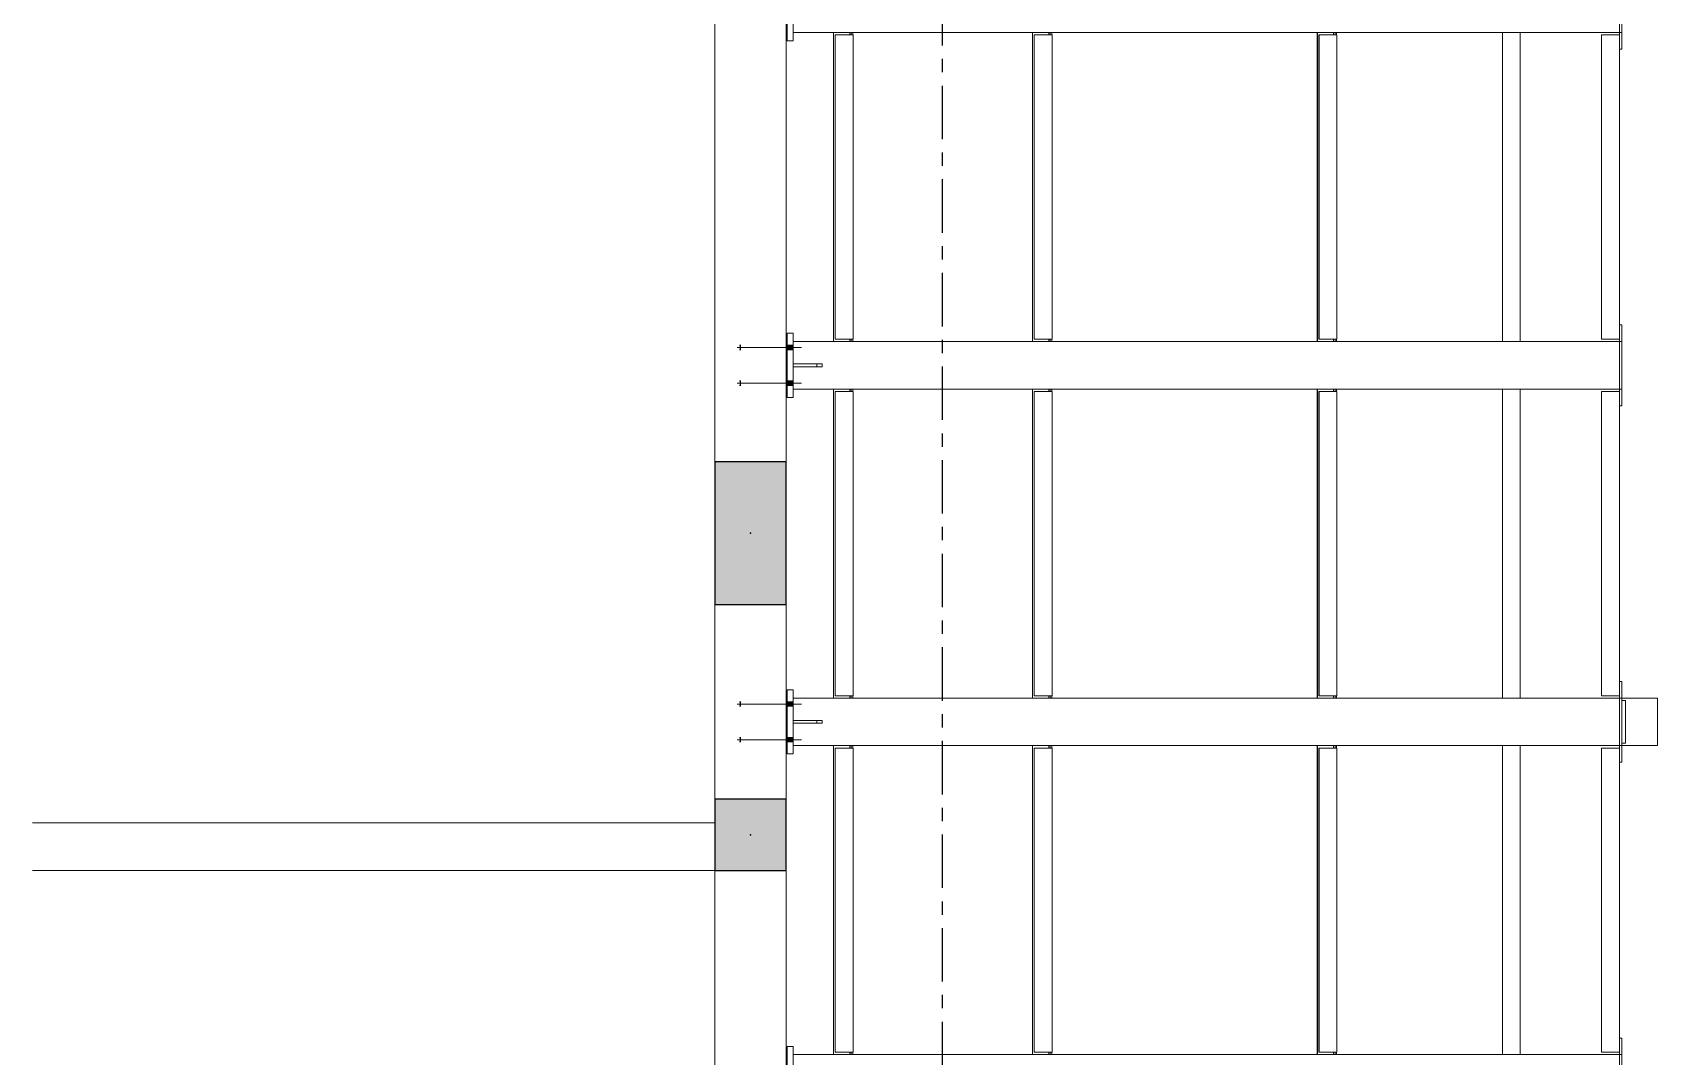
# Model space of a CAD drawing. Header units: millimetres. Extents: x -153298 to 620751, y -313239 to 250031.
# Drawn here: x -1654 to 5181, y 153534 to 157842 of the extents above; entities that cross this region are included whole.
import ezdxf
from ezdxf.enums import TextEntityAlignment as Align

# ---------------------------------------------------------------- set-up
doc = ezdxf.new("R2010")
doc.units = ezdxf.units.MM
for name, pattern in [('CENTER', [2, 1.25, -0.25, 0.25, -0.25]), ('TA_GL_000.90000', [2.475, 0.9, -0.225, 0.225, -0.225, 0.9]), ('XKITLINE00', [0])]:
    doc.linetypes.add(name, pattern=pattern)
for name, color, linetype in [('000 - 0_SYM_DWG_GRIDLINE_MAIN_COLOR_251', 251, 'Continuous'), ('000 - 0_SYM_DWG_SLOPE-SYM_TEXT_COLOR_3', 3, 'Continuous'), ('000 - CONCRETE_COL_HATCH_', 251, 'Continuous'), ('000 - EXISTING_COLUMN_CUT_COLOR_5', 5, 'Continuous'), ('000 - EXISTING_COLUMN_MAIN_COLOR_1', 1, 'Continuous'), ('000 - EXISTING_CONCRETE_MAIN_COLOR_1', 1, 'Continuous'), ('000 - EXISTING_STEEL-STRUCTURE_MAIN_COLOR_1', 1, 'Continuous'), ('000 - EXISTING_STEEL-STRUCTURE_MAIN_COLOR_251', 251, 'Continuous'), ('000 - GRID', 251, 'CENTER')]:
    doc.layers.add(name, color=color, linetype=linetype)
doc.layers.add('Bolt', color=1, linetype='Continuous', lineweight=0)
doc.layers.add('Part', color=2, linetype='Continuous', lineweight=0)
doc.styles.add('ARIAL', font='arial.ttf')
doc.styles.add('TA', font='', dxfattribs={"height": 4.5})
doc.styles.get('TA').set_extended_font_data('Cordia New')

# ---------------------------------------------------------------- blocks, each defined once
blk = doc.blocks.new('*U4769')
at = {"layer": '000 - 0_SYM_DWG_GRIDLINE_MAIN_COLOR_251', "color": 0, "linetype": 'ByBlock', "ltscale": 5}
blk.add_line((20, 0), (-600, 0), dxfattribs=at)
at = {"style": 'TA', "flags": 1}
blk.add_attdef('LOCATION', (6, -6), '', height=4.5, rotation=270, dxfattribs=at)
at = {"layer": '000 - 0_SYM_DWG_SLOPE-SYM_TEXT_COLOR_3', "style": 'ARIAL'}
blk.add_attdef('GRID-HEAD', text='', height=4, rotation=180, dxfattribs=at).set_placement((40, 0), align=Align.MIDDLE_CENTER)
blk = doc.blocks.new('W-1-PP19-ST-ENT1-1_20260610-010700_LOPF_DIMS')
at = {"layer": '000 - GRID', "linetype": 'TA_GL_000.90000', "xscale": 50, "yscale": 50, "zscale": 50, "rotation": 180}
blk.add_blockref('*U4769', (-2180, 0), dxfattribs=at)
blk = doc.blocks.new('*A260257')
at = {"layer": '000 - EXISTING_CONCRETE_MAIN_COLOR_1', "linetype": 'XKITLINE00', "lineweight": 0}
for p, q in [((230.369977, 139.784021), (266.279981, 139.784021)), ((268.679981, 139.784021), (275.231981, 139.784021)), ((280.031981, 139.784021), (320.679981, 139.784021)), ((230.369977, 137.384021), (266.279981, 137.384021)), ((268.679981, 137.384021), (275.231981, 137.384021)), ((280.031981, 137.384021), (320.679981, 137.384021))]:
    blk.add_line(p, q, dxfattribs=at)
blk = doc.blocks.new('*A322316')
at = {"layer": '000 - EXISTING_CONCRETE_MAIN_COLOR_1', "linetype": 'XKITLINE00', "lineweight": 0}
for p, q in [((266.28, 139.784027), (266.28, 162.743982)), ((267.88, 139.784027), (267.88, 162.743982))]:
    blk.add_line(p, q, dxfattribs=at)
blk = doc.blocks.new('*A323317')
at = {"layer": 'Part', "linetype": 'XKITLINE00', "lineweight": 0}
for p, q in [((258.199973, 137.151988), (258.199973, 137.351988)), ((258.199973, 137.351988), (260.359973, 137.351988)), ((260.359973, 137.151988), (260.359973, 137.351988)), ((258.199973, 137.151988), (260.359973, 137.151988))]:
    blk.add_line(p, q, dxfattribs=at)
blk = doc.blocks.new('*A325319')
at = {"layer": 'Part', "linetype": 'XKITLINE00', "lineweight": 0}
for p, q in [((270.199973, 137.151988), (270.199973, 137.351988)), ((270.199973, 137.351988), (272.359973, 137.351988)), ((272.359973, 137.151988), (272.359973, 137.351988)), ((270.199973, 137.151988), (272.359973, 137.151988))]:
    blk.add_line(p, q, dxfattribs=at)
blk = doc.blocks.new('*A326320')
at = {"layer": 'Part', "linetype": 'XKITLINE00', "lineweight": 0}
for p, q in [((271.232005, 136.171017), (271.232005, 137.151988)), ((271.328005, 137.151988), (271.328005, 136.171017)), ((271.232005, 136.351988), (271.328005, 136.351988)), ((271.328005, 136.171017), (271.232005, 136.171017))]:
    blk.add_line(p, q, dxfattribs=at)
blk = doc.blocks.new('*A327321')
at = {"layer": 'Part', "linetype": 'XKITLINE00', "lineweight": 0}
for p, q in [((294.199973, 137.151988), (294.199973, 137.351988)), ((294.199973, 137.351988), (296.359973, 137.351988)), ((296.359973, 137.151988), (296.359973, 137.351988)), ((294.199973, 137.151988), (296.359973, 137.151988))]:
    blk.add_line(p, q, dxfattribs=at)
blk = doc.blocks.new('*A328322')
at = {"layer": 'Part', "linetype": 'XKITLINE00', "lineweight": 0}
for p, q in [((282.199973, 137.151988), (282.199973, 137.351988)), ((282.199973, 137.351988), (284.359973, 137.351988)), ((284.359973, 137.151988), (284.359973, 137.351988)), ((282.199973, 137.151988), (284.359973, 137.151988))]:
    blk.add_line(p, q, dxfattribs=at)
blk = doc.blocks.new('*A329323')
at = {"layer": 'Part', "linetype": 'XKITLINE00', "lineweight": 0}
for p, q in [((283.232005, 136.171017), (283.232005, 137.151988)), ((283.328005, 137.151988), (283.328005, 136.171017)), ((283.232005, 136.351988), (283.328005, 136.351988)), ((283.328005, 136.171017), (283.232005, 136.171017))]:
    blk.add_line(p, q, dxfattribs=at)
blk = doc.blocks.new('*A341333')
at = {"layer": 'Bolt'}
for points in [[(270.756, 138.952), (270.756, 138.904), (270.604, 138.904), (270.604, 138.952)], [(270.756, 138.952), (270.756, 138.904), (270.604, 138.904), (270.604, 138.952)], [(270.756, 138.952), (270.756, 138.904), (270.604, 138.904), (270.604, 138.952)], [(271.956, 138.952), (271.956, 138.904), (271.804, 138.904), (271.804, 138.952)], [(271.956, 138.952), (271.956, 138.904), (271.804, 138.904), (271.804, 138.952)], [(271.956, 138.952), (271.956, 138.904), (271.804, 138.904), (271.804, 138.952)], [(270.756, 137.352), (270.756, 137.152), (270.604, 137.152), (270.604, 137.352)], [(270.756, 137.352), (270.756, 137.152), (270.604, 137.152), (270.604, 137.352)], [(270.756, 137.352), (270.756, 137.152), (270.604, 137.152), (270.604, 137.352)], [(271.956, 137.352), (271.956, 137.152), (271.804, 137.152), (271.804, 137.352)], [(271.956, 137.352), (271.956, 137.152), (271.804, 137.152), (271.804, 137.352)], [(271.956, 137.352), (271.956, 137.152), (271.804, 137.152), (271.804, 137.352)]]:
    blk.add_hatch(color=256, dxfattribs=at).paths.add_polyline_path(points, flags=17)
at = {"layer": 'Bolt', "linetype": 'XKITLINE00', "lineweight": 0}
for p, q in [((270.604, 138.952), (270.604, 138.904)), ((270.604, 138.952), (270.604, 138.904)), ((270.604, 138.952), (270.604, 138.904)), ((270.68, 139.036), (270.68, 136.872)), ((270.68, 139.036), (270.68, 136.872)), ((270.68, 139.036), (270.68, 136.872)), ((270.756, 138.952), (270.756, 138.904)), ((270.756, 138.952), (270.756, 138.904)), ((270.756, 138.952), (270.756, 138.904)), ((271.804, 138.952), (271.804, 138.904)), ((271.804, 138.952), (271.804, 138.904)), ((271.804, 138.952), (271.804, 138.904)), ((271.88, 139.036), (271.88, 136.872)), ((271.88, 139.036), (271.88, 136.872)), ((271.88, 139.036), (271.88, 136.872)), ((271.956, 138.952), (271.956, 138.904)), ((271.956, 138.952), (271.956, 138.904)), ((271.956, 138.952), (271.956, 138.904)), ((270.604, 137.352), (270.604, 137.152)), ((270.604, 137.352), (270.604, 137.152)), ((270.604, 137.352), (270.604, 137.152)), ((270.756, 137.352), (270.756, 137.152)), ((270.756, 137.352), (270.756, 137.152)), ((270.756, 137.352), (270.756, 137.152)), ((271.804, 137.352), (271.804, 137.152)), ((271.804, 137.352), (271.804, 137.152)), ((271.804, 137.352), (271.804, 137.152)), ((271.956, 137.352), (271.956, 137.152)), ((271.956, 137.352), (271.956, 137.152)), ((271.956, 137.352), (271.956, 137.152))]:
    blk.add_line(p, q, dxfattribs=at)
blk = doc.blocks.new('*A348340')
at = {"layer": 'Bolt'}
for points in [[(282.756, 138.952), (282.756, 138.904), (282.604, 138.904), (282.604, 138.952)], [(282.756, 138.952), (282.756, 138.904), (282.604, 138.904), (282.604, 138.952)], [(282.756, 138.952), (282.756, 138.904), (282.604, 138.904), (282.604, 138.952)], [(283.956, 138.952), (283.956, 138.904), (283.804, 138.904), (283.804, 138.952)], [(283.956, 138.952), (283.956, 138.904), (283.804, 138.904), (283.804, 138.952)], [(283.956, 138.952), (283.956, 138.904), (283.804, 138.904), (283.804, 138.952)], [(282.756, 137.352), (282.756, 137.152), (282.604, 137.152), (282.604, 137.352)], [(282.756, 137.352), (282.756, 137.152), (282.604, 137.152), (282.604, 137.352)], [(282.756, 137.352), (282.756, 137.152), (282.604, 137.152), (282.604, 137.352)], [(283.956, 137.352), (283.956, 137.152), (283.804, 137.152), (283.804, 137.352)], [(283.956, 137.352), (283.956, 137.152), (283.804, 137.152), (283.804, 137.352)], [(283.956, 137.352), (283.956, 137.152), (283.804, 137.152), (283.804, 137.352)]]:
    blk.add_hatch(color=256, dxfattribs=at).paths.add_polyline_path(points, flags=17)
at = {"layer": 'Bolt', "linetype": 'XKITLINE00', "lineweight": 0}
for p, q in [((282.604, 138.952), (282.604, 138.904)), ((282.604, 138.952), (282.604, 138.904)), ((282.604, 138.952), (282.604, 138.904)), ((282.68, 139.036), (282.68, 136.872)), ((282.68, 139.036), (282.68, 136.872)), ((282.68, 139.036), (282.68, 136.872)), ((282.756, 138.952), (282.756, 138.904)), ((282.756, 138.952), (282.756, 138.904)), ((282.756, 138.952), (282.756, 138.904)), ((283.804, 138.952), (283.804, 138.904)), ((283.804, 138.952), (283.804, 138.904)), ((283.804, 138.952), (283.804, 138.904)), ((283.88, 139.036), (283.88, 136.872)), ((283.88, 139.036), (283.88, 136.872)), ((283.88, 139.036), (283.88, 136.872)), ((283.956, 138.952), (283.956, 138.904)), ((283.956, 138.952), (283.956, 138.904)), ((283.956, 138.952), (283.956, 138.904)), ((282.604, 137.352), (282.604, 137.152)), ((282.604, 137.352), (282.604, 137.152)), ((282.604, 137.352), (282.604, 137.152)), ((282.756, 137.352), (282.756, 137.152)), ((282.756, 137.352), (282.756, 137.152)), ((282.756, 137.352), (282.756, 137.152)), ((283.804, 137.352), (283.804, 137.152)), ((283.804, 137.352), (283.804, 137.152)), ((283.804, 137.352), (283.804, 137.152)), ((283.956, 137.352), (283.956, 137.152)), ((283.956, 137.352), (283.956, 137.152)), ((283.956, 137.352), (283.956, 137.152))]:
    blk.add_line(p, q, dxfattribs=at)
blk = doc.blocks.new('*A395384')
at = {"layer": '000 - EXISTING_STEEL-STRUCTURE_MAIN_COLOR_251', "linetype": 'XKITLINE00', "lineweight": 0}
for p, q in [((260.080005, 135.794399), (270.480005, 135.794399)), ((260.080005, 135.790212), (270.480005, 135.790212)), ((270.400005, 135.735782), (260.160005, 135.735782)), ((260.160005, 135.735782), (260.160005, 135.731595)), ((260.160005, 135.731595), (270.400005, 135.731595)), ((260.160005, 135.731595), (260.160005, 135.132418)), ((270.400005, 135.731595), (270.400005, 135.735782)), ((270.400005, 135.132418), (270.400005, 135.731595)), ((260.080005, 135.242963), (260.160005, 135.242963)), ((260.080005, 135.194814), (260.160005, 135.194814)), ((260.080005, 135.142885), (260.160005, 135.142885)), ((260.160005, 135.132418), (270.400005, 135.132418)), ((270.400005, 135.242963), (270.480005, 135.242963)), ((270.400005, 135.194814), (270.480005, 135.194814)), ((270.400005, 135.142885), (270.480005, 135.142885))]:
    blk.add_line(p, q, dxfattribs=at)
blk = doc.blocks.new('*A396385')
at = {"layer": '000 - EXISTING_STEEL-STRUCTURE_MAIN_COLOR_251', "linetype": 'XKITLINE00', "lineweight": 0}
for p, q in [((272.080005, 135.794399), (282.480005, 135.794399)), ((272.080005, 135.790212), (282.480005, 135.790212)), ((282.400005, 135.735782), (272.160005, 135.735782)), ((272.160005, 135.735782), (272.160005, 135.731595)), ((272.160005, 135.731595), (282.400005, 135.731595)), ((272.160005, 135.731595), (272.160005, 135.132418)), ((282.400005, 135.731595), (282.400005, 135.735782)), ((282.400005, 135.132418), (282.400005, 135.731595)), ((272.080005, 135.242963), (272.160005, 135.242963)), ((272.080005, 135.194814), (272.160005, 135.194814)), ((272.080005, 135.142885), (272.160005, 135.142885)), ((272.160005, 135.132418), (282.400005, 135.132418)), ((282.400005, 135.242963), (282.480005, 135.242963)), ((282.400005, 135.194814), (282.480005, 135.194814)), ((282.400005, 135.142885), (282.480005, 135.142885))]:
    blk.add_line(p, q, dxfattribs=at)
blk = doc.blocks.new('*A397386')
at = {"layer": '000 - EXISTING_STEEL-STRUCTURE_MAIN_COLOR_251', "linetype": 'XKITLINE00', "lineweight": 0}
for p, q in [((284.080005, 135.794399), (294.480005, 135.794399)), ((284.080005, 135.790212), (294.480005, 135.790212)), ((294.400005, 135.735782), (284.160005, 135.735782)), ((284.160005, 135.735782), (284.160005, 135.731595)), ((284.160005, 135.731595), (294.400005, 135.731595)), ((284.160005, 135.731595), (284.160005, 135.132418)), ((294.400005, 135.731595), (294.400005, 135.735782)), ((294.400005, 135.132418), (294.400005, 135.731595)), ((284.080005, 135.242963), (284.160005, 135.242963)), ((284.080005, 135.194814), (284.160005, 135.194814)), ((284.080005, 135.142885), (284.160005, 135.142885)), ((284.160005, 135.132418), (294.400005, 135.132418)), ((294.400005, 135.242963), (294.480005, 135.242963)), ((294.400005, 135.194814), (294.480005, 135.194814)), ((294.400005, 135.142885), (294.480005, 135.142885))]:
    blk.add_line(p, q, dxfattribs=at)
blk = doc.blocks.new('*A409398')
at = {"layer": '000 - EXISTING_STEEL-STRUCTURE_MAIN_COLOR_1', "linetype": 'XKITLINE00', "lineweight": 0}
for p, q in [((258.480005, 109.344), (258.480005, 137.151988)), ((260.080005, 109.344), (260.080005, 137.151988)), ((258.480005, 109.344), (260.080005, 109.344))]:
    blk.add_line(p, q, dxfattribs=at)
blk = doc.blocks.new('*A410399')
at = {"layer": '000 - EXISTING_STEEL-STRUCTURE_MAIN_COLOR_1', "linetype": 'XKITLINE00', "lineweight": 0}
for p, q in [((270.480005, 109.344), (270.480005, 137.151988)), ((272.080005, 109.344), (272.080005, 137.151988)), ((270.480005, 109.344), (272.080005, 109.344))]:
    blk.add_line(p, q, dxfattribs=at)
blk = doc.blocks.new('*A411400')
at = {"layer": '000 - EXISTING_STEEL-STRUCTURE_MAIN_COLOR_1', "linetype": 'XKITLINE00', "lineweight": 0}
for p, q in [((257.920005, 109.264), (257.920005, 109.344)), ((260.640005, 109.264), (257.920005, 109.264)), ((260.160005, 109.344), (258.400005, 109.344)), ((258.480005, 109.344), (258.480005, 109.264)), ((260.080005, 109.264), (260.080005, 109.344)), ((260.640005, 109.264), (260.640005, 109.344))]:
    blk.add_line(p, q, dxfattribs=at)
blk = doc.blocks.new('*A412401')
at = {"layer": '000 - EXISTING_STEEL-STRUCTURE_MAIN_COLOR_1', "linetype": 'XKITLINE00', "lineweight": 0}
for p, q in [((269.920005, 109.264), (269.920005, 109.344)), ((272.640005, 109.264), (269.920005, 109.264)), ((272.160005, 109.344), (270.400005, 109.344)), ((270.480005, 109.344), (270.480005, 109.264)), ((272.080005, 109.264), (272.080005, 109.344)), ((272.640005, 109.264), (272.640005, 109.344))]:
    blk.add_line(p, q, dxfattribs=at)
blk = doc.blocks.new('*A413402')
at = {"layer": '000 - EXISTING_COLUMN_MAIN_COLOR_1', "linetype": 'XKITLINE00', "lineweight": 0}
for p, q in [((270.480029, 108.064002), (270.480029, 109.264)), ((272.080029, 109.264), (272.080029, 108.064002)), ((272.080029, 108.064002), (270.480029, 108.064002))]:
    blk.add_line(p, q, dxfattribs=at)
blk = doc.blocks.new('*A414403')
at = {"layer": '000 - EXISTING_STEEL-STRUCTURE_MAIN_COLOR_1', "linetype": 'XKITLINE00', "lineweight": 0}
for p, q in [((270.560005, 109.14398), (270.560005, 109.264)), ((270.560005, 109.14398), (272.000005, 109.143981)), ((272.000005, 109.143981), (272.000005, 109.264))]:
    blk.add_line(p, q, dxfattribs=at)
blk = doc.blocks.new('*A415404')
at = {"layer": '000 - EXISTING_STEEL-STRUCTURE_MAIN_COLOR_1', "linetype": 'XKITLINE00', "lineweight": 0}
for p, q in [((282.480005, 109.344), (282.480005, 137.151988)), ((284.080005, 109.344), (284.080005, 137.151988)), ((282.480005, 109.344), (284.080005, 109.344))]:
    blk.add_line(p, q, dxfattribs=at)
blk = doc.blocks.new('*A416405')
at = {"layer": '000 - EXISTING_STEEL-STRUCTURE_MAIN_COLOR_1', "linetype": 'XKITLINE00', "lineweight": 0}
for p, q in [((294.480005, 109.344), (294.480005, 137.151988)), ((296.080005, 109.344), (296.080005, 137.151988)), ((294.480005, 109.344), (296.080005, 109.344))]:
    blk.add_line(p, q, dxfattribs=at)
blk = doc.blocks.new('*A418407')
at = {"layer": '000 - EXISTING_STEEL-STRUCTURE_MAIN_COLOR_1', "linetype": 'XKITLINE00', "lineweight": 0}
for p, q in [((293.920005, 109.264), (293.920005, 109.344)), ((296.640005, 109.264), (293.920005, 109.264)), ((296.160005, 109.344), (294.400005, 109.344)), ((294.480005, 109.344), (294.480005, 109.264)), ((296.080005, 109.264), (296.080005, 109.344)), ((296.640005, 109.264), (296.640005, 109.344))]:
    blk.add_line(p, q, dxfattribs=at)
blk = doc.blocks.new('*A419408')
at = {"layer": '000 - EXISTING_STEEL-STRUCTURE_MAIN_COLOR_1', "linetype": 'XKITLINE00', "lineweight": 0}
for p, q in [((281.920005, 109.264), (281.920005, 109.344)), ((284.640005, 109.264), (281.920005, 109.264)), ((284.160005, 109.344), (282.400005, 109.344)), ((282.480005, 109.344), (282.480005, 109.264)), ((284.080005, 109.264), (284.080005, 109.344)), ((284.640005, 109.264), (284.640005, 109.344))]:
    blk.add_line(p, q, dxfattribs=at)
blk = doc.blocks.new('*A591580')
at = {"layer": '000 - EXISTING_STEEL-STRUCTURE_MAIN_COLOR_251', "linetype": 'XKITLINE00', "lineweight": 0}
for p, q in [((260.080005, 119.512941), (270.480005, 119.512941)), ((260.080005, 119.508754), (270.480005, 119.508754)), ((270.400005, 119.454324), (260.160005, 119.454324)), ((260.160005, 119.454324), (260.160005, 119.450138)), ((260.160005, 119.450138), (270.400005, 119.450138)), ((260.160005, 119.450138), (260.160005, 118.85096)), ((270.400005, 119.450138), (270.400005, 119.454324)), ((270.400005, 118.85096), (270.400005, 119.450138)), ((260.080005, 118.961505), (260.160005, 118.961505)), ((260.080005, 118.913356), (260.160005, 118.913356)), ((260.080005, 118.861427), (260.160005, 118.861427)), ((260.160005, 118.85096), (270.400005, 118.85096)), ((270.400005, 118.961505), (270.480005, 118.961505)), ((270.400005, 118.913356), (270.480005, 118.913356)), ((270.400005, 118.861427), (270.480005, 118.861427))]:
    blk.add_line(p, q, dxfattribs=at)
blk = doc.blocks.new('*A592581')
at = {"layer": '000 - EXISTING_STEEL-STRUCTURE_MAIN_COLOR_251', "linetype": 'XKITLINE00', "lineweight": 0}
for p, q in [((272.080005, 119.512941), (282.480005, 119.512941)), ((272.080005, 119.508754), (282.480005, 119.508754)), ((282.400005, 119.454324), (272.160005, 119.454324)), ((272.160005, 119.454324), (272.160005, 119.450138)), ((272.160005, 119.450138), (282.400005, 119.450138)), ((272.160005, 119.450138), (272.160005, 118.85096)), ((282.400005, 119.450138), (282.400005, 119.454324)), ((282.400005, 118.85096), (282.400005, 119.450138)), ((272.080005, 118.961505), (272.160005, 118.961505)), ((272.080005, 118.913356), (272.160005, 118.913356)), ((272.080005, 118.861427), (272.160005, 118.861427)), ((272.160005, 118.85096), (282.400005, 118.85096)), ((282.400005, 118.961505), (282.480005, 118.961505)), ((282.400005, 118.913356), (282.480005, 118.913356)), ((282.400005, 118.861427), (282.480005, 118.861427))]:
    blk.add_line(p, q, dxfattribs=at)
blk = doc.blocks.new('*A593582')
at = {"layer": '000 - EXISTING_STEEL-STRUCTURE_MAIN_COLOR_251', "linetype": 'XKITLINE00', "lineweight": 0}
for p, q in [((284.080005, 119.512941), (294.480005, 119.512941)), ((284.080005, 119.508754), (294.480005, 119.508754)), ((294.400005, 119.454324), (284.160005, 119.454324)), ((284.160005, 119.454324), (284.160005, 119.450138)), ((284.160005, 119.450138), (294.400005, 119.450138)), ((284.160005, 119.450138), (284.160005, 118.85096)), ((294.400005, 119.450138), (294.400005, 119.454324)), ((294.400005, 118.85096), (294.400005, 119.450138)), ((284.080005, 118.961505), (284.160005, 118.961505)), ((284.080005, 118.913356), (284.160005, 118.913356)), ((284.080005, 118.861427), (284.160005, 118.861427)), ((284.160005, 118.85096), (294.400005, 118.85096)), ((294.400005, 118.961505), (294.480005, 118.961505)), ((294.400005, 118.913356), (294.480005, 118.913356)), ((294.400005, 118.861427), (294.480005, 118.861427))]:
    blk.add_line(p, q, dxfattribs=at)
blk = doc.blocks.new('*A597586')
at = {"layer": '000 - EXISTING_STEEL-STRUCTURE_MAIN_COLOR_251', "linetype": 'XKITLINE00', "lineweight": 0}
for p, q in [((260.080005, 129.099784), (270.480005, 129.099784)), ((260.080005, 129.095597), (270.480005, 129.095597)), ((260.080005, 128.548348), (260.160005, 128.548348)), ((260.080005, 128.500199), (260.160005, 128.500199)), ((270.400005, 129.041168), (260.160005, 129.041168)), ((260.160005, 129.041168), (260.160005, 129.036981)), ((260.160005, 129.036981), (270.400005, 129.036981)), ((260.160005, 129.036981), (260.160005, 128.437803)), ((270.400005, 129.036981), (270.400005, 129.041168)), ((270.400005, 128.437803), (270.400005, 129.036981)), ((270.400005, 128.548348), (270.480005, 128.548348)), ((270.400005, 128.500199), (270.480005, 128.500199)), ((260.080005, 128.448271), (260.160005, 128.448271)), ((260.160005, 128.437803), (270.400005, 128.437803)), ((270.400005, 128.448271), (270.480005, 128.448271))]:
    blk.add_line(p, q, dxfattribs=at)
blk = doc.blocks.new('*A598587')
at = {"layer": '000 - EXISTING_STEEL-STRUCTURE_MAIN_COLOR_251', "linetype": 'XKITLINE00', "lineweight": 0}
for p, q in [((272.080005, 129.099784), (282.480005, 129.099784)), ((272.080005, 129.095597), (282.480005, 129.095597)), ((272.080005, 128.548348), (272.160005, 128.548348)), ((272.080005, 128.500199), (272.160005, 128.500199)), ((282.400005, 129.041168), (272.160005, 129.041168)), ((272.160005, 129.041168), (272.160005, 129.036981)), ((272.160005, 129.036981), (282.400005, 129.036981)), ((272.160005, 129.036981), (272.160005, 128.437803)), ((282.400005, 129.036981), (282.400005, 129.041168)), ((282.400005, 128.437803), (282.400005, 129.036981)), ((282.400005, 128.548348), (282.480005, 128.548348)), ((282.400005, 128.500199), (282.480005, 128.500199)), ((272.080005, 128.448271), (272.160005, 128.448271)), ((272.160005, 128.437803), (282.400005, 128.437803)), ((282.400005, 128.448271), (282.480005, 128.448271))]:
    blk.add_line(p, q, dxfattribs=at)
blk = doc.blocks.new('*A599588')
at = {"layer": '000 - EXISTING_STEEL-STRUCTURE_MAIN_COLOR_251', "linetype": 'XKITLINE00', "lineweight": 0}
for p, q in [((284.080005, 129.099784), (294.480005, 129.099784)), ((284.080005, 129.095597), (294.480005, 129.095597)), ((284.080005, 128.548348), (284.160005, 128.548348)), ((284.080005, 128.500199), (284.160005, 128.500199)), ((294.400005, 129.041168), (284.160005, 129.041168)), ((284.160005, 129.041168), (284.160005, 129.036981)), ((284.160005, 129.036981), (294.400005, 129.036981)), ((284.160005, 129.036981), (284.160005, 128.437803)), ((294.400005, 129.036981), (294.400005, 129.041168)), ((294.400005, 128.437803), (294.400005, 129.036981)), ((294.400005, 128.548348), (294.480005, 128.548348)), ((294.400005, 128.500199), (294.480005, 128.500199)), ((284.080005, 128.448271), (284.160005, 128.448271)), ((284.160005, 128.437803), (294.400005, 128.437803)), ((294.400005, 128.448271), (294.480005, 128.448271))]:
    blk.add_line(p, q, dxfattribs=at)
blk = doc.blocks.new('*A602591')
at = {"layer": '000 - EXISTING_STEEL-STRUCTURE_MAIN_COLOR_251', "linetype": 'XKITLINE00', "lineweight": 0}
for p, q in [((272.160005, 109.944), (272.160005, 109.344)), ((272.160005, 109.944), (282.400005, 109.944)), ((282.400005, 109.944), (282.400005, 109.344)), ((272.160005, 109.344), (282.400005, 109.344))]:
    blk.add_line(p, q, dxfattribs=at)
blk = doc.blocks.new('*A603592')
at = {"layer": '000 - EXISTING_STEEL-STRUCTURE_MAIN_COLOR_251', "linetype": 'XKITLINE00', "lineweight": 0}
for p, q in [((260.160005, 109.944), (260.160005, 109.344)), ((260.160005, 109.944), (270.400005, 109.944)), ((270.400005, 109.944), (270.400005, 109.344)), ((260.160005, 109.344), (270.400005, 109.344))]:
    blk.add_line(p, q, dxfattribs=at)
blk = doc.blocks.new('*A606595')
at = {"layer": '000 - EXISTING_STEEL-STRUCTURE_MAIN_COLOR_251', "linetype": 'XKITLINE00', "lineweight": 0}
for p, q in [((260.080005, 113.28328), (270.480005, 113.28328)), ((260.080005, 112.68328), (270.480005, 112.68328))]:
    blk.add_line(p, q, dxfattribs=at)
blk = doc.blocks.new('*A607596')
at = {"layer": '000 - EXISTING_STEEL-STRUCTURE_MAIN_COLOR_251', "linetype": 'XKITLINE00', "lineweight": 0}
for p, q in [((272.080005, 113.28328), (282.480005, 113.28328)), ((272.080005, 112.68328), (282.480005, 112.68328))]:
    blk.add_line(p, q, dxfattribs=at)
blk = doc.blocks.new('*A608597')
at = {"layer": '000 - EXISTING_STEEL-STRUCTURE_MAIN_COLOR_251', "linetype": 'XKITLINE00', "lineweight": 0}
for p, q in [((284.080005, 113.28328), (294.480005, 113.28328)), ((284.080005, 112.68328), (294.480005, 112.68328))]:
    blk.add_line(p, q, dxfattribs=at)
blk = doc.blocks.new('*A609598')
at = {"layer": '000 - EXISTING_STEEL-STRUCTURE_MAIN_COLOR_251', "linetype": 'XKITLINE00', "lineweight": 0}
for p, q in [((284.160005, 109.944), (284.160005, 109.344)), ((284.160005, 109.944), (294.400005, 109.944)), ((294.400005, 109.944), (294.400005, 109.344)), ((284.160005, 109.344), (294.400005, 109.344))]:
    blk.add_line(p, q, dxfattribs=at)
blk = doc.blocks.new('*U4795')
at = {"layer": '000 - CONCRETE_COL_HATCH_'}
h = blk.add_hatch(dxfattribs=at)
h.set_pattern_fill('AR-CONC', color=256, scale=0.5)
h.set_pattern_definition([(50, (0, -2e-14), (3.5863, -0.31376), [0.375, -4.125]), (355, (0, -2e-14), (-0.693757, 3.76096), [0.3, -3.3]), (100.4514, (0.299, -0.026), (2.892544, 3.4472), [0.3187, -3.50571]), (46.1842, (0, 1), (5.33621, -0.8276), [0.5625, -6.1875]), (96.6356, (0.4447, 0.931), (4.67331, 4.87059), [0.47805, -5.25857]), (351.1842, (0, 1), (4.67331, 4.8706), [0.45, -4.95]), (21, (0.5, 0.75), (2.984535, -2.013094), [0.375, -4.125]), (326, (0.5, 0.75), (1.216577, 3.62575), [0.3, -3.3]), (71.4514, (0.7487, 0.5822), (4.20111, 1.612656), [0.3187, -3.50571]), (37.5, (0, -2e-14), (0.060799, 1.664469), [0, -3.26, 0, -3.35, 0, -3.3125]), (7.5, (0, -2e-14), (1.315348, 1.972059), [0, -1.91, 0, -3.185, 0, -1.2625]), (327.5, (-1.115, -2e-14), (2.669112, -0.112774), [0, -1.25, 0, -3.9, 0, -5.175]), (317.5, (-1.615, -2e-14), (2.91593, 0.500525), [0, -1.625, 0, -2.59, 0, -3.675])])
h.paths.add_polyline_path([(-150, -150), (150, -150), (150, 150), (-150, 150)])
blk.add_point((0, 0))
at = {"layer": '000 - EXISTING_COLUMN_CUT_COLOR_5'}
blk.add_lwpolyline([(-150, -150), (150, -150), (150, 150), (-150, 150)], close=True, dxfattribs=at)
blk = doc.blocks.new('*U4796')
at = {"layer": '000 - CONCRETE_COL_HATCH_'}
h = blk.add_hatch(dxfattribs=at)
h.set_pattern_fill('AR-CONC', color=256, scale=0.5)
h.set_pattern_definition([(50, (-8e-22, 8e-22), (3.5863, -0.31376), [0.375, -4.125]), (355, (-8e-22, 8e-22), (-0.693757, 3.76096), [0.3, -3.3]), (100.4514, (0.299, -0.026), (2.892544, 3.4472), [0.3187, -3.50571]), (46.1842, (-8e-22, 1), (5.336207, -0.827596), [0.5625, -6.1875]), (96.6356, (0.4447, 0.931), (4.67331, 4.87059), [0.47805, -5.25857]), (351.1842, (-8e-22, 1), (4.67331, 4.87059), [0.45, -4.95]), (21, (0.5, 0.75), (2.984535, -2.013094), [0.375, -4.125]), (326, (0.5, 0.75), (1.216577, 3.62575), [0.3, -3.3]), (71.4514, (0.7487, 0.5822), (4.201112, 1.612656), [0.3187, -3.50571]), (37.5, (-8e-22, 8e-22), (0.0607993, 1.6644693), [0, -3.26, 0, -3.35, 0, -3.3125]), (7.5, (-8e-22, 8e-22), (1.315348, 1.972059), [0, -1.91, 0, -3.185, 0, -1.2625]), (327.5, (-1.115, 8e-22), (2.669112, -0.1127744), [0, -1.25, 0, -3.9, 0, -5.175]), (317.5, (-1.615, 8e-22), (2.915931, 0.500525), [0, -1.625, 0, -2.59, 0, -3.675])])
h.paths.add_polyline_path([(-300, -150), (300, -150), (300, 150), (-300, 150)])
blk.add_point((0, 0))
at = {"layer": '000 - EXISTING_COLUMN_CUT_COLOR_5'}
blk.add_lwpolyline([(-300, -150), (300, -150), (300, 150), (-300, 150)], close=True, dxfattribs=at)
blk = doc.blocks.new('W-1-PP19-ST-ENT1-1_20260610-011831_LOPF_ST')
at = {"color": 6}
for name, p in [('*U4795', (12400, 808)), ('*U4796', (13669, 808))]:
    blk.add_blockref(name, p, dxfattribs=at)
at = {"lineweight": 0, "xscale": 125, "yscale": 125, "zscale": 125}
for name in ['*A341333', '*A348340', '*A323317', '*A325319', '*A326320', '*A328322', '*A329323', '*A327321']:
    blk.add_blockref(name, (-21035, -16515), dxfattribs=at)
at = {"layer": '000 - EXISTING_COLUMN_MAIN_COLOR_1', "lineweight": 0, "xscale": 125, "yscale": 125, "zscale": 125}
blk.add_blockref('*A413402', (-21035, -16515), dxfattribs=at)
at = {"layer": '000 - EXISTING_CONCRETE_MAIN_COLOR_1', "lineweight": 0, "xscale": 125, "yscale": 125, "zscale": 125}
for name in ['*A322316', '*A260257']:
    blk.add_blockref(name, (-21035, -16515), dxfattribs=at)
at = {"layer": '000 - EXISTING_STEEL-STRUCTURE_MAIN_COLOR_1', "lineweight": 0, "xscale": 125, "yscale": 125, "zscale": 125}
for name in ['*A409398', '*A410399', '*A415404', '*A416405', '*A411400', '*A412401', '*A414403', '*A419408', '*A418407']:
    blk.add_blockref(name, (-21035, -16515), dxfattribs=at)
at = {"layer": '000 - EXISTING_STEEL-STRUCTURE_MAIN_COLOR_251', "lineweight": 0, "xscale": 125, "yscale": 125, "zscale": 125}
for name in ['*A395384', '*A396385', '*A397386', '*A597586', '*A598587', '*A599588', '*A591580', '*A592581', '*A593582', '*A606595', '*A607596', '*A608597', '*A603592', '*A602591', '*A609598']:
    blk.add_blockref(name, (-21035, -16515), dxfattribs=at)

msp = doc.modelspace()

# ---------------------------------------------------------------- block references
at = {"color": 6, "rotation": 90}
msp.add_blockref('W-1-PP19-ST-ENT1-1_20260610-010700_LOPF_DIMS', (2173.8173, 142066.7222), dxfattribs=at)

# ---------------------------------------------------------------- next in the draw order: block references
msp.add_blockref('W-1-PP19-ST-ENT1-1_20260610-011831_LOPF_ST', (2173.8173, 142066.7222), dxfattribs=at)

doc.saveas('drawing.dxf')
